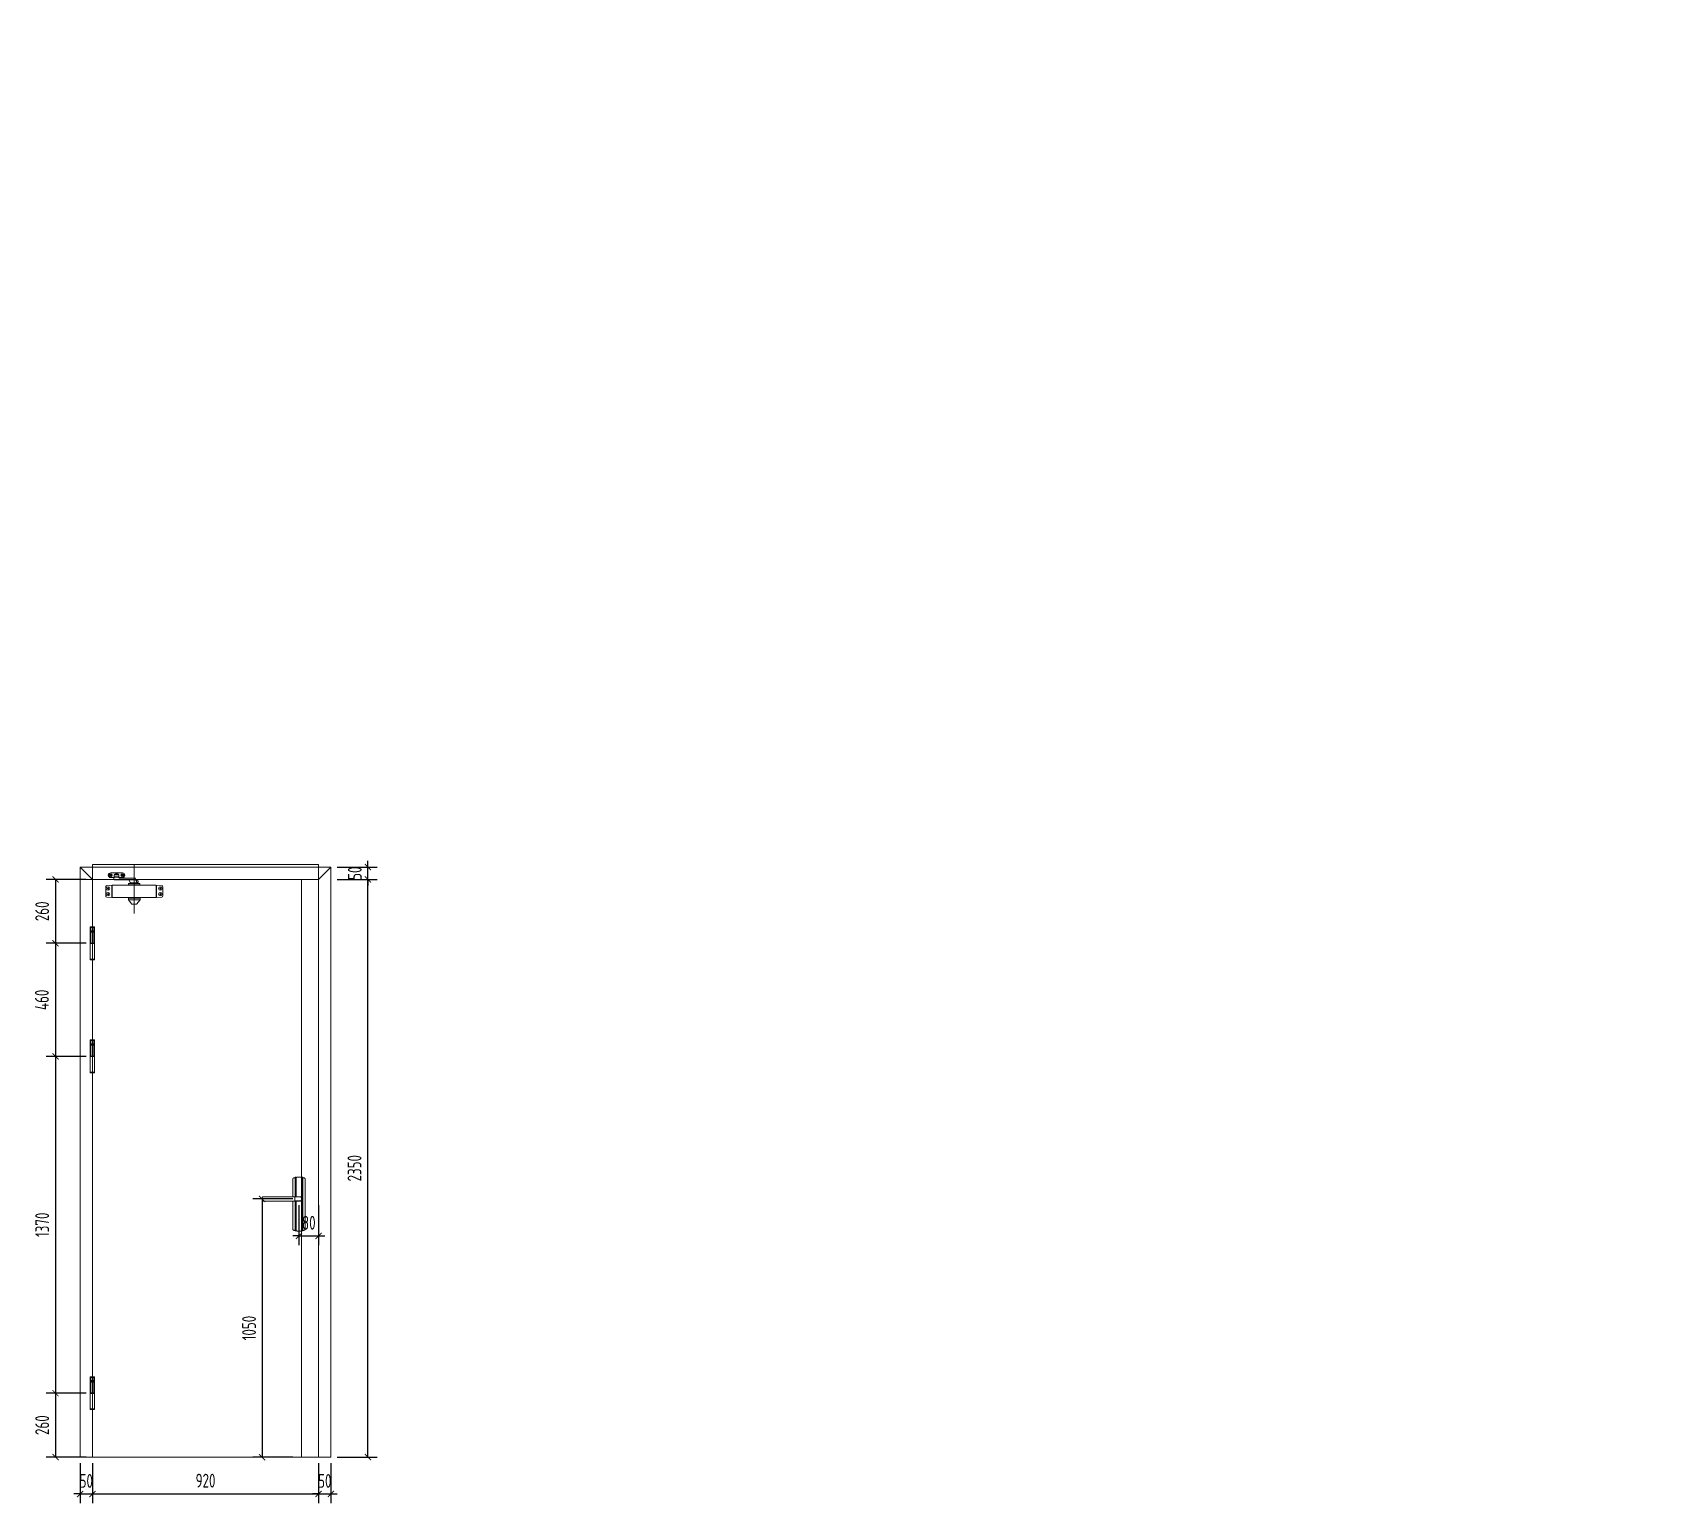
# Model space of a CAD drawing. Header units: millimetres. Extents: x 3162 to 221128, y -144913 to 11496.
# Drawn here: x 182013 to 188683, y -17344 to -11363 of the extents above; entities that cross this region are included whole.
import ezdxf
from ezdxf.xclip import XClip

# ---------------------------------------------------------------- set-up
doc = ezdxf.new("R2010")
doc.units = ezdxf.units.MM
doc.header["$LTSCALE"] = 10
doc.header["$XCLIPFRAME"] = 2
doc.linetypes.add('CENTER', pattern=[50.8, 31.75, -6.35, 6.35, -6.35])
doc.linetypes.add('HIDDEN', pattern=[9.525, 6.35, -3.175])
doc.layers.get('Defpoints').update_dxf_attribs({"color": 250})
for name, color, linetype, lineweight in [('FC-Hatch【平面填充】', 250, 'Continuous', 0), ('FF-Door【门】', 51, 'Continuous', 0), ('FF-Fixed【固定家具】', 30, 'Continuous', 0), ('FF-【活动成品家具】', 51, 'Continuous', 0), ('Gray【中细线】', 8, 'Continuous', 0)]:
    doc.layers.add(name, color=color, linetype=linetype, lineweight=lineweight)
doc.layers.add('WALL_NEW【新建墙体】', color=4, linetype='Continuous')
doc.styles.add('尺寸标注', font='ARCHS.SHX', dxfattribs={"width": 0.8})
doc.dimstyles.new('海龙1：25', dxfattribs={"dimscale": 25, "dimtxt": 2.25, "dimasz": 1, "dimexe": 1.5, "dimexo": 1, "dimgap": 1, "dimtad": 1, "dimdec": 0, "dimrnd": 5, "dimdsep": 46, "dimtxsty": '尺寸标注', "dimblk": 'ARCHTICK', "dimblk1": 'ARCHTICK', "dimblk2": 'ARCHTICK', "dimcen": 1, "dimclrd": 44, "dimclre": 44, "dimclrt": 2, "dimadec": 0, "dimazin": 0, "dimtfac": 1, "dimtdec": 0, "dimtix": 1, "dimtmove": 2, "dimatfit": 3, "dimldrblk": 'hl_arrow2', "dimfxl": 5, "dimfxlon": 1, "dimarcsym": 0})

# ---------------------------------------------------------------- blocks, each defined once
blk = doc.blocks.new('1800平10108344')
h = blk.add_hatch()
h.set_pattern_fill('MUDST', color=8, scale=200, angle=45, style=0)
h.set_pattern_definition([(45, (-6314.967, -6597.646), (35.35534, 106.06602), [50, -50, 0, -50, 0, -50])])
h.paths.add_polyline_path([(814.9, -644.2, 0.325595), (864.9, -587.2), (864.9, -482.1), (-322.9, -482.1), (-322.9, -644.2)])
h.paths.add_polyline_path([(-504.8, 803.3, -0.019127), (-869.2, 802.8), (-869.2, -300.2), (-504.8, -300.2)])
h = blk.add_hatch()
h.set_pattern_fill('AR-CONC', color=8, scale=40, style=0)
h.set_pattern_definition([(50, (-6066.9, -21172.5), (286.904, -25.1009), [30, -330]), (355, (-6066.9, -21172.5), (-55.5005, 300.877), [24, -264]), (100.4514, (-6043, -21174.58), (231.4038, 275.7758), [25.496, -280.457]), (46.1842, (-6066.9, -21092.5), (426.8964, -66.2076), [45, -495]), (96.6356, (-6031.33, -21098), (373.865, 389.647), [38.244, -420.685]), (351.1842, (-6066.9, -21092.5), (373.865, 389.6474), [36, -396]), (21, (-6026.9, -21112.5), (238.7628, -161.0476), [30, -330]), (326, (-6026.9, -21112.5), (97.326, 290.06), [24, -264]), (71.4514, (-6007, -21125.9), (336.089, 129.0122), [25.496, -280.457]), (37.5, (-6066.9, -21172.49), (4.86394, 133.15754), [0, -260.8, 0, -268, 0, -265]), (7.5, (-6066.9, -21172.49), (105.2278, 157.7647), [0, -152.8, 0, -254.8, 0, -101]), (327.5, (-6156.1, -21172.49), (213.52897, -9.02195), [0, -100, 0, -312, 0, -414]), (317.5, (-6196.1, -21172.49), (233.2745, 40.042), [0, -130, 0, -207.2, 0, -294])])
h.paths.add_polyline_path([(895.8, -677.7), (147.8, -677.7, 2.020977), (895.8, 81.4)])
at = {"ltscale": 300}
for p, q in [((-1554.2, 1322.3), (1545.8, 1322.3)), ((-904.2, -677.7), (-904.2, 1322.3)), ((895.8, -677.7), (895.8, 1322.3)), ((-904.2, -677.7), (895.8, -677.7))]:
    blk.add_line(p, q, dxfattribs=at)
at = {"color": 8}
for p, q in [((-1251.8, 1203), (-1251.8, 962.6)), ((1243.4, 1203), (1243.4, 962.6)), ((-1383.4, 1082.8), (-1122.9, 1082.8)), ((1375, 1082.8), (1114.5, 1082.8)), ((-423.9, 807.2), (-423.9, -644.2)), ((-393.6, 809), (-393.6, -644.2)), ((-322.9, 814), (-322.9, -644.2)), ((899.7, 145.8), (895.5, 79.5)), ((903.8, 78.5), (932.2, 144.2)), ((910.9, 146.3), (906.7, 79.9)), ((916.7, 76.7), (945.1, 142.4)), ((937.5, 73.8), (965.9, 139.5)), ((960.2, 70.6), (988.6, 136.3)), ((989.9, 66.4), (1018.3, 132.1)), ((1027.8, 125.9), (1008.4, 61.1)), ((1034.2, 122), (1012.2, 59.2)), ((1042.9, 119.1), (1020.2, 56.7)), ((1050.7, 112.5), (1028.8, 49.7)), ((1070.9, 103.7), (1048.9, 40.9)), ((1093.2, 95), (1071.3, 32.2)), ((1079, 29), (1124.1, 84.6)), ((1104.1, 92.4), (1082.2, 29.6)), ((1090.9, 23.8), (1136, 79.4)), ((1110.1, 15.4), (1155.2, 71)), ((1131.2, 6.2), (1176.3, 61.8)), ((1158.6, -5.8), (1203.7, 49.8)), ((1211.2, 41.2), (1175, -15.9)), ((1216.2, 35.7), (1178.2, -18.8)), ((1223.9, 30.6), (1185.2, -23.4)), ((1229.7, 22.1), (1191.6, -32.4)), ((1246.7, 8.2), (1208.6, -46.3)), ((1265.8, -6.2), (1227.8, -60.7)), ((1234.4, -65.9), (1292.8, -24.5)), ((1275.6, -11.6), (1237.6, -66.1)), ((1244.4, -74.1), (1302.8, -32.7)), ((1260.6, -87.4), (1319.1, -46)), ((1278.4, -101.9), (1336.8, -60.5)), ((1301.6, -120.9), (1360, -79.5)), ((1364.9, -89.8), (1314.6, -135)), ((1368.3, -96.5), (1316.9, -138.7)), ((1374.3, -103.4), (1322.4, -145)), ((1377.5, -113.1), (1326.2, -155.4)), ((1390.2, -131.1), (1338.8, -173.4)), ((1404.7, -150.2), (1353.4, -192.4)), ((1358.3, -199.2), (1425.8, -175.1)), ((1412.7, -158), (1361.3, -200.3)), ((1365.8, -209.8), (1433.2, -185.7)), ((1377.8, -227), (1445.3, -202.9)), ((1391, -245.8), (1458.4, -221.7)), ((1408.2, -270.3), (1475.6, -246.2)), ((1477.6, -257.4), (1417, -287.4)), ((1479, -264.7), (1418.2, -291.5)), ((864.9, -300.2), (-869.2, -300.2)), ((1483, -273.1), (1421.8, -299.1)), ((1483.5, -283.3), (1422.6, -310.1)), ((1490.8, -304), (1429.9, -330.8)), ((1499.7, -326.3), (1438.8, -353.1)), ((864.9, -381.1), (-869.2, -381.1)), ((1441.8, -360.9), (1513.2, -355.9)), ((1505.2, -336), (1444.4, -362.8)), ((1446.1, -373.2), (1517.5, -368.2)), ((1453, -393), (1524.4, -388)), ((864.9, -411.4), (-869.2, -411.4)), ((1460.7, -414.7), (1532.1, -409.7)), ((1470.6, -442.9), (1542, -437.9)), ((1540.9, -449.2), (1474.4, -461.7)), ((1540.3, -456.7), (1474.5, -466.1)), ((1541.8, -465.7), (1475.9, -474.3)), ((1539.5, -475.7), (1473.7, -485.1)), ((1541, -497.7), (1475.1, -507.1)), ((1543.5, -521.5), (1477.7, -530.9)), ((1546.2, -532.4), (1480.4, -541.8)), ((1478.4, -539.3), (1548.5, -553.7)), ((1479.3, -552.2), (1549.4, -566.7)), ((1480.6, -573.1), (1550.8, -587.6)), ((1482.1, -596.1), (1552.3, -610.5)), ((1546.5, -667.1), (1480.7, -657.6)), ((1547.5, -658), (1481.6, -649.3)), ((1550, -651), (1482.7, -645.1)), ((1484.1, -626), (1554.2, -640.4)), ((81.3, -697.7), (147.2, -689)), ((85.2, -721.3), (151.1, -712.6)), ((85.5, -732.5), (151.4, -723.8)), ((152.7, -720.8), (89.1, -753.7)), ((155.4, -733.5), (91.7, -766.4)), ((1463, -733.5), (1526.6, -766.4)), ((1465.6, -720.8), (1529.3, -753.7)), ((1532.8, -732.5), (1466.9, -723.8)), ((1533.1, -721.3), (1467.2, -712.6)), ((1537.1, -697.7), (1471.2, -689)), ((1541.6, -676.2), (1475.7, -667.5)), ((159.7, -754.1), (96.1, -786.9)), ((164.4, -776.5), (100.8, -809.4)), ((106.7, -808.4), (168.6, -790.7)), ((107.2, -815.8), (171.3, -794.4)), ((1453.9, -776.5), (1517.5, -809.4)), ((1458.6, -754.1), (1522.2, -786.9)), ((177.6, -812.5), (107.5, -827.2)), ((191.3, -839.2), (121.2, -853.9)), ((201.8, -859.6), (131.8, -874.3)), ((1479.4, -889.2), (1418.2, -863)), ((1489.5, -869.7), (1428.4, -843.6)), ((1496.7, -862.4), (1435.9, -835.4)), ((1500.1, -853.8), (1439, -827.7)), ((1504.4, -847.8), (1441.2, -823.9)), ((1447.7, -805.9), (1511.3, -838.7)), ((211.4, -878.3), (141.3, -893)), ((217.4, -889.8), (147.3, -904.5)), ((157.9, -923.1), (214.5, -888.3)), ((164.7, -932), (221.3, -897.2)), ((176.6, -952.9), (233.2, -918)), ((1388.6, -922.3), (1441, -971.1)), ((1398.3, -903.8), (1450.7, -952.5)), ((1404.3, -892.2), (1456.7, -941)), ((1465.8, -921.6), (1404.7, -895.4)), ((1469.2, -910.9), (1408, -884.8)), ((186.6, -972.4), (243.2, -937.6)), ((188.5, -982.5), (245.6, -948.4)), ((193.5, -990.2), (250.1, -955.4)), ((196, -997.3), (251.9, -959.3)), ((262.9, -975.1), (199.4, -1008.1)), ((283.3, -997), (219.8, -1030.1)), ((1387.2, -1042.1), (1335.4, -1000.4)), ((1396, -1036.9), (1344.8, -994.6)), ((1401.6, -1029.6), (1349.8, -987.9)), ((1407.4, -1024.9), (1352.9, -984.9)), ((1364.1, -969.3), (1416.5, -1018)), ((1378, -942.7), (1430.4, -991.5)), ((298.9, -1013.9), (235.4, -1046.9)), ((313.2, -1029.2), (249.7, -1062.3)), ((322, -1038.8), (258.5, -1071.8)), ((273.8, -1086.9), (318.9, -1038.1)), ((282.7, -1093.6), (327.8, -1044.8)), ((299.8, -1110.5), (344.9, -1061.6)), ((1275.8, -1065.5), (1313.1, -1126.6)), ((1290.2, -1050.2), (1327.5, -1111.3)), ((1350.4, -1085.6), (1298.6, -1043.9)), ((1299, -1040.7), (1336.4, -1101.8)), ((1356.4, -1076.2), (1304.6, -1034.5)), ((1372.1, -1058.1), (1320.3, -1016.4)), ((314.7, -1126.6), (359.8, -1077.8)), ((319.3, -1135.8), (365, -1087.5)), ((326.2, -1141.8), (371.3, -1093)), ((330.4, -1148), (374.1, -1096.3)), ((388.9, -1108.5), (336.7, -1157.5)), ((414.4, -1124.2), (362.2, -1173.1)), ((1242.1, -1180.4), (1203.5, -1126.3)), ((1252, -1177.8), (1214.1, -1123.2)), ((1259.4, -1172.3), (1220.8, -1118.2)), ((1266.3, -1169.4), (1224.6, -1116.1)), ((1239.5, -1104.1), (1276.8, -1165.2)), ((1260.1, -1082.2), (1297.4, -1143.3)), ((434, -1136.2), (381.8, -1185.1)), ((451.9, -1147.1), (399.7, -1196.1)), ((463, -1153.9), (410.8, -1202.9)), ((429.5, -1213.3), (459.8, -1154.1)), ((439.9, -1217.3), (470.2, -1158.1)), ((460.9, -1229), (491.2, -1169.8)), ((479.6, -1240.5), (509.9, -1181.3)), ((486.5, -1248.1), (517.5, -1189.3)), ((494.8, -1252.1), (525.1, -1192.9)), ((500.5, -1256.8), (528.6, -1195.3)), ((1083.2, -1200.3), (1102.6, -1269.2)), ((1108.9, -1184.8), (1128.3, -1253.7)), ((1128.5, -1172.9), (1148, -1241.8)), ((1146.5, -1162), (1165.9, -1230.9)), ((1194.9, -1212.4), (1156.3, -1158.3)), ((1157.6, -1155.3), (1177, -1224.2)), ((1203.3, -1205), (1164.7, -1150.9)), ((1223.3, -1191.7), (1184.7, -1137.6)), ((546.2, -1203.1), (509.1, -1264.3)), ((575, -1211.3), (537.9, -1272.5)), ((597.1, -1217.5), (560, -1278.7)), ((617.3, -1223.2), (580.2, -1284.5)), ((629.8, -1226.8), (592.7, -1288)), ((613.6, -1293), (626.8, -1227.8)), ((624.7, -1294.1), (637.9, -1228.9)), ((648.1, -1299.6), (661.2, -1234.5)), ((669.2, -1305.6), (682.4, -1240.5)), ((677.9, -1311.1), (691.9, -1246.1)), ((686.9, -1312.7), (700.1, -1247.6)), ((693.7, -1315.7), (704.2, -1248.9)), ((723.2, -1251.7), (704, -1320.6)), ((753.2, -1251.8), (734, -1320.7)), ((776.1, -1251.8), (756.9, -1320.8)), ((797.1, -1251.9), (777.9, -1320.9)), ((810.1, -1251.9), (790.9, -1320.9)), ((823.3, -1318.1), (818.5, -1251.8)), ((847.3, -1317.2), (842.4, -1250.9)), ((869.3, -1317.2), (864.4, -1250.9)), ((888.3, -1319.3), (883.4, -1253)), ((895.6, -1320.4), (887.7, -1253.2)), ((906.7, -1250.7), (906.9, -1322.3)), ((935.6, -1242.7), (935.7, -1314.3)), ((957.8, -1236.6), (957.9, -1308.2)), ((978, -1231), (978.1, -1302.6)), ((1011, -1292.5), (988.4, -1230)), ((990.5, -1227.5), (990.6, -1299.1)), ((1021.1, -1287.6), (998.5, -1225.1)), ((1043.9, -1280.3), (1021.3, -1217.8)), ((1065.1, -1274.4), (1042.5, -1211.9)), ((1075.4, -1274.6), (1053.6, -1211.8)), ((1083.9, -1271.3), (1061.3, -1208.8)), ((1091.3, -1270.3), (1065.6, -1207.8))]:
    blk.add_line(p, q, dxfattribs=at)
at = {"ltscale": 300}
for points in [[(-1554.2, 1322.3), (-1554.2, 902.3, 0.266667), (-954.2, 902.3), (-954.2, 1322.3)], [(1545.8, 1322.3), (1545.8, 902.3, -0.266667), (945.8, 902.3), (945.8, 1322.3)]]:
    blk.add_lwpolyline(points, format="xyb", dxfattribs=at)
at = {"color": 8}
for points in [[(-1534.2, 1322.3), (-1534.2, 914, 0.256108), (-974.2, 914), (-974.2, 1322.3)], [(-899.2, 1322.3, 0.39642), (-869.2, 1294), (-4.2, 1294), (864.9, 1294)], [(864.9, 1294), (864.9, -587.2, -0.325595), (814.9, -644.2), (-819.2, -644.2, -0.382387), (-869.2, -591.9), (-869.2, 1294)], [(1525.8, 1322.3), (1525.8, 914, -0.256108), (965.8, 914), (965.8, 1322.3)], [(864.9, 722.6, 0.165988), (82.3, 834.8, -0.137674), (-65, 841.2, -0.042319), (-869.2, 802.8)]]:
    blk.add_lwpolyline(points, format="xyb", dxfattribs=at)
for centre, radius in [((-1251.8, 1080), 99.6), ((1243.4, 1080), 99.6), ((-1251.8, 1080), 39.6), ((1243.4, 1080), 39.6)]:
    blk.add_circle(centre, radius, dxfattribs=at)
for centre, radius, start, end in [((-340.6, 1171.8), 308.5, 175.30484, 198.69419), ((-665.1, 952.7), 245, 40.4189, 85.9871), ((-535.3, 1469.5), 294.8, 247.51785, 264.26696), ((-2263.4, 935.8), 1636.4, 4.80985, 9.18918), ((-376.8, 4551.3), 3380.3, 266.81337, 276.16021), ((-68.9, 965.7), 204.1, 94.0129, 139.5811), ((3.1, 946.1), 245, 94.0129, 139.5811), ((-207.4, 1170.5), 194.3, 306.5711, 5.88998), ((141.7, 1106.9), 176.7, 151.77364, 201.69827), ((305.4, 1177.1), 194.3, 174.11002, 233.4289), ((293.9, 2033.7), 856.1, 257.74383, 273.62843), ((95, 952.7), 245, 40.4189, 85.9871), ((-245.1, 1072.8), 378.3, 353.49469, 19.18669), ((474.2, 812.6), 387.8, 68.20259, 108.9817), ((733.7, 946.1), 245, 94.0129, 139.5811), ((709.6, 965.7), 204.1, 94.0129, 139.5811), ((641, 1327.3), 156.3, 261.59582, 298.90918), ((523.3, 1170.5), 194.3, 333.73715, 5.88998), ((1212.6, 1044.5), 517, 163.60457, 172.3273), ((-665.8, 1043), 44.6, 314.4736, 42.17134), ((-2993.9, 1118.7), 2361.8, 357.39054, 358.88764), ((-140.4, 979.3), 145.5, 79.82604, 125.26665), ((638.1, 979.3), 145.5, 79.82604, 125.26665), ((523.3, 1170.5), 194.3, 320.94042, 333.73715), ((741.5, 1073), 45.9, 165.35061, 223.26844), ((-1124.4, 936.2), 495.6, 344.0243, 8.70709), ((-189.2, 1019.5), 168.1, 337.01696, 7.53676), ((173.9, 996.3), 54.7, 142.08329, 220.902), ((541.4, 1019.5), 168.1, 337.01696, 7.53676), ((-454.7, 819.7), 194.3, 126.5711, 185.88998), ((-235.6, 945.6), 96.2, 331.37164, 24.1267), ((-309, 828.4), 224.6, 5.35766, 44.16478), ((-207.4, 813.1), 194.3, 4.31813, 53.4289), ((148.3, 938.6), 183.4, 175.22328, 196.23004), ((305.4, 819.7), 194.3, 126.5711, 172.36406), ((-196.7, 940), 329.9, 343.79543, 3.55541), ((469.5, 828.4), 224.6, 5.35766, 44.16478), ((1150.8, 929.9), 455.2, 176.98015, 197.47897), ((-648.8, 1100.6), 238.3, 274.48364, 291.935), ((129.7, 1100.6), 238.3, 274.48364, 291.935), ((733.7, 1037.5), 245, 220.4189, 265.9871), ((-384.6, -967.5), 1786.8, 97.85852, 98.47626), ((-665.1, 1044.1), 245, 274.0129, 278.34166), ((811.5, -583.5), 640.3, 188.46037, 82.43182)]:
    blk.add_arc(centre, radius, start, end, dxfattribs=at)
at = {"ltscale": 300}
blk.add_arc((811.5, -583.5), 670.3, 188.07911, 82.77241, dxfattribs=at)
blk = doc.blocks.new('海龙_05091009')
at = {"layer": 'FC-Hatch【平面填充】'}
h = blk.add_hatch(dxfattribs=at)
h.set_pattern_fill('AR-SAND', color=256, scale=2.5)
h.set_pattern_definition([(37.5, (-3375, -1675), (-4, 122.3533), [0, -96.52, 0, -107.95, 0, -103.1875]), (7.5, (-3375, -1675), (112.381, 179.2063), [0, -52.07, 0, -86.995, 0, -33.3375]), (327.5, (-3453.1, -1675), (197.748, 0.3593), [0, -31.75, 0, -114.3, 0, -149.225]), (317.5, (-3453.1, -1675), (190.889, 55.7323), [0, -15.875, 0, -74.93, 0, -85.725])])
h.paths.add_polyline_path([(1175, -260), (1175, 75), (1175, 1075), (1175, 1195), (1074, 1195), (1074, 1207), (755, 1207), (289.7, 1207), (278, 1207), (278, 1195), (175, 1195), (175, 1675), (-210, 1675), (-210, 1225), (-585, 1225), (-585, 1125), (-1335, 1125), (-1335, 1225), (-1710, 1225), (-1710, 1675), (-1895, 1675), (-1895, 1075), (-3095, 1075), (-3175, 1075), (-3175, 1675), (-3375, 1675), (-3375, 800), (-3375, -800), (-3375, -1675), (-3175, -1675), (-3175, -1075), (-3095, -1075), (-3095, -1675), (-2510, -1675), (-2510, -1255, -0.266667), (-1910, -1255), (-1910, -1675), (-1860, -1675), (-1860, 325), (-807.9, 325, -0.082962), (-741.3, 535.6), (-746.5, 538.8), (-740.3, 537.5, -0.067604), (-636.9, 685.4), (-641, 689.8), (-635.5, 686.9, -0.067604), (-496, 801.4), (-498.8, 806.8), (-494.2, 802.5, -0.067604), (-329, 875.1), (-330.2, 881.1), (-327, 875.7, -0.136638), (32.7, 877.3), (34.7, 883), (34.7, 876.7, -0.067604), (200.5, 805.6), (204, 810.5), (202.3, 804.5, -0.067604), (342.8, 691.2), (347.5, 695), (344.2, 689.7, -0.067604), (448.9, 542.7), (454.5, 545.1), (449.9, 540.8, -0.067604), (511.1, 371.1), (517.1, 371.9), (511.5, 369, -0.067604), (524.6, 189.1), (530.7, 188.2), (524.5, 186.9, -0.067604), (488.6, 10.1), (494.1, 7.7), (487.9, 8.1, -0.067604), (405.6, -152.5), (410.3, -156.3), (404.3, -154.2, -0.067604), (281.8, -286.6), (285.2, -291.6), (280.1, -288, -0.067604), (126.4, -382.4), (128.4, -388.1), (124.4, -383.2, -0.067604), (-49.1, -432.7), (-48.7, -438.7), (-51.2, -433, -0.00331), (-60, -434.1), (-60, -1675), (-10, -1675), (-10, -1255, -0.266667), (590, -1255), (590, -1675), (1175, -1675), (1175, -1460)])
h.paths.add_polyline_path([(-2268.8, 530.7, -0.042541), (-2719.6, 530, -0.392693), (-2742.8, 555.5, -0.054013), (-2733.3, 637.2, -0.104388), (-2775.6, 953.7, -0.080415), (-2773.9, 961.7), (-2766.1, 988.3), (-2766.2, 1052.5), (-2223.8, 1053.3), (-2223.7, 989.2), (-2215.8, 962.6, -0.080415), (-2214.1, 954.6, -0.104388), (-2255.4, 638, -0.054013), (-2245.6, 556.3, -0.392693)], flags=16)
at = {"layer": 'FF-【活动成品家具】', "xscale": -1, "rotation": 180}
blk.add_blockref('1800平10108344', (-955.8, -352.7), dxfattribs=at)
blk = doc.blocks.new('_ArchTick')
at = {"color": 2, "linetype": 'ByBlock', "const_width": 0.15}
blk.add_lwpolyline([(-0.5, -0.5), (0.5, 0.5)], dxfattribs=at)
blk = doc.blocks.new('*D296')
at = {"layer": 'Defpoints', "color": 0, "transparency": 16777216}
for p in [(183175, -17156.1), (183225, -17156.1), (183225, -17306.1)]:
    blk.add_point(p, dxfattribs=at)
at = {"layer": 'FF-Fixed【固定家具】', "color": 44, "lineweight": -2, "transparency": 16777216}
for p, q in [((183175, -17181.1), (183175, -17343.6)), ((183225, -17181.1), (183225, -17343.6)), ((183175, -17306.1), (183150, -17306.1)), ((183175, -17306.1), (183225, -17306.1)), ((183225, -17306.1), (183250, -17306.1))]:
    blk.add_line(p, q, dxfattribs=at)
at = {"layer": 'FF-Fixed【固定家具】', "color": 44, "lineweight": -2, "transparency": 16777216, "xscale": 25, "yscale": 25, "zscale": 25}
blk.add_blockref('_ArchTick', (183175, -17306.1), dxfattribs=at)
at = {"layer": 'FF-Fixed【固定家具】', "color": 44, "lineweight": -2, "transparency": 16777216, "xscale": 25, "yscale": 25, "zscale": 25, "rotation": 180}
blk.add_blockref('_ArchTick', (183225, -17306.1), dxfattribs=at)
at = {"layer": 'FF-Fixed【固定家具】', "color": 2, "transparency": 16777216, "insert": (183200, -17252.9), "char_height": 56.25, "attachment_point": 5, "style": '尺寸标注'}
blk.add_mtext('50', dxfattribs=at)
blk = doc.blocks.new('hl_arrow2')
at = {"color": 2}
blk.add_line((-0.22, 0), (-1, 0), dxfattribs=at)
blk.add_lwpolyline([(-0.22, 0), (-0.86, -0.69), (-0.65, -0.86), (0, 0), (-0.65, 0.86), (-0.86, 0.69)], close=True, dxfattribs=at)
for points in [[(-0.86, 0.69), (-0.65, 0.86), (-0.22, 0), (0, 0)], [(-0.86, -0.69), (-0.65, -0.86), (-0.22, 0), (0, 0)]]:
    blk.add_solid(points, dxfattribs=at)
blk = doc.blocks.new('*D297')
at = {"layer": 'Defpoints', "color": 0, "transparency": 16777216}
for p in [(182255, -17156.1), (183175, -17156.1), (183175, -17306.1)]:
    blk.add_point(p, dxfattribs=at)
at = {"layer": 'FF-Fixed【固定家具】', "color": 44, "lineweight": -2, "transparency": 16777216}
for p, q in [((182255, -17181.1), (182255, -17343.6)), ((183175, -17181.1), (183175, -17343.6)), ((182255, -17306.1), (183175, -17306.1))]:
    blk.add_line(p, q, dxfattribs=at)
at = {"layer": 'FF-Fixed【固定家具】', "color": 44, "lineweight": -2, "transparency": 16777216, "xscale": 25, "yscale": 25, "zscale": 25, "rotation": 180}
blk.add_blockref('_ArchTick', (182255, -17306.1), dxfattribs=at)
at = {"layer": 'FF-Fixed【固定家具】', "color": 44, "lineweight": -2, "transparency": 16777216, "xscale": 25, "yscale": 25, "zscale": 25}
blk.add_blockref('_ArchTick', (183175, -17306.1), dxfattribs=at)
at = {"layer": 'FF-Fixed【固定家具】', "color": 2, "transparency": 16777216, "insert": (182715, -17251.8), "char_height": 56.25, "attachment_point": 5, "style": '尺寸标注'}
blk.add_mtext('920', dxfattribs=at)
blk = doc.blocks.new('*D298')
at = {"layer": 'Defpoints', "color": 0, "transparency": 16777216}
for p in [(182205, -17156.1), (182255, -17156.1), (182255, -17306.1)]:
    blk.add_point(p, dxfattribs=at)
at = {"layer": 'FF-Fixed【固定家具】', "color": 44, "lineweight": -2, "transparency": 16777216}
for p, q in [((182205, -17181.1), (182205, -17343.6)), ((182255, -17181.1), (182255, -17343.6)), ((182205, -17306.1), (182180, -17306.1)), ((182205, -17306.1), (182255, -17306.1)), ((182255, -17306.1), (182280, -17306.1))]:
    blk.add_line(p, q, dxfattribs=at)
at = {"layer": 'FF-Fixed【固定家具】', "color": 44, "lineweight": -2, "transparency": 16777216, "xscale": 25, "yscale": 25, "zscale": 25}
blk.add_blockref('_ArchTick', (182205, -17306.1), dxfattribs=at)
at = {"layer": 'FF-Fixed【固定家具】', "color": 44, "lineweight": -2, "transparency": 16777216, "xscale": 25, "yscale": 25, "zscale": 25, "rotation": 180}
blk.add_blockref('_ArchTick', (182255, -17306.1), dxfattribs=at)
at = {"layer": 'FF-Fixed【固定家具】', "color": 2, "transparency": 16777216, "insert": (182230, -17252.9), "char_height": 56.25, "attachment_point": 5, "style": '尺寸标注'}
blk.add_mtext('50', dxfattribs=at)
blk = doc.blocks.new('*D299')
at = {"layer": 'Defpoints', "color": 0, "transparency": 16777216}
for p in [(183225, -14806.1), (183375, -14806.1), (183225, -17156.1)]:
    blk.add_point(p, dxfattribs=at)
at = {"layer": 'FF-Fixed【固定家具】', "color": 44, "lineweight": -2, "transparency": 16777216}
for p, q in [((183250, -14806.1), (183412.5, -14806.1)), ((183375, -17156.1), (183375, -14806.1)), ((183250, -17156.1), (183412.5, -17156.1))]:
    blk.add_line(p, q, dxfattribs=at)
at = {"layer": 'FF-Fixed【固定家具】', "color": 44, "lineweight": -2, "transparency": 16777216, "xscale": 25, "yscale": 25, "zscale": 25}
for p, rotation in [((183375, -14806.1), 90), ((183375, -17156.1), 270)]:
    blk.add_blockref('_ArchTick', p, dxfattribs=dict(at, rotation=rotation))
at = {"layer": 'FF-Fixed【固定家具】', "color": 2, "transparency": 16777216, "insert": (183320.7, -15981.1), "char_height": 56.25, "attachment_point": 5, "rotation": 90, "style": '尺寸标注'}
blk.add_mtext('2350', dxfattribs=at)
blk = doc.blocks.new('*D300')
at = {"layer": 'Defpoints', "color": 0, "transparency": 16777216}
for p in [(183225, -14756.1), (183225, -14806.1), (183375, -14756.1)]:
    blk.add_point(p, dxfattribs=at)
at = {"layer": 'FF-Fixed【固定家具】', "color": 44, "lineweight": -2, "transparency": 16777216}
for p, q in [((183375, -14756.1), (183375, -14731.1)), ((183250, -14756.1), (183412.5, -14756.1)), ((183250, -14806.1), (183412.5, -14806.1)), ((183375, -14806.1), (183375, -14756.1)), ((183375, -14806.1), (183375, -14831.1))]:
    blk.add_line(p, q, dxfattribs=at)
at = {"layer": 'FF-Fixed【固定家具】', "color": 44, "lineweight": -2, "transparency": 16777216, "xscale": 25, "yscale": 25, "zscale": 25}
for p, rotation in [((183375, -14756.1), 270), ((183375, -14806.1), 90)]:
    blk.add_blockref('_ArchTick', p, dxfattribs=dict(at, rotation=rotation))
at = {"layer": 'FF-Fixed【固定家具】', "color": 2, "transparency": 16777216, "insert": (183321.9, -14781.1), "char_height": 56.25, "attachment_point": 5, "rotation": 90, "style": '尺寸标注'}
blk.add_mtext('50', dxfattribs=at)
blk = doc.blocks.new('单扇门00')
blk.add_lwpolyline([(0, 0), (800, 0), (800, 2000), (0, 2000)], close=True)
blk = doc.blocks.new('立面门把手01')
at = {"color": 251, "linetype": 'HIDDEN', "ltscale": 80}
for p, q in [((-16, -128.8, 0), (-16, 87, 0)), ((-12, -129.4, 0), (-12, 87.6, 0)), ((12, 9.1, 0), (12, 87.6, 0)), ((16, 9.1, 0), (16, 87, 0)), ((12, -8.9, 0), (12, -129.4, 0)), ((16, -8.9, 0), (16, -128.8, 0))]:
    blk.add_line(p, q, dxfattribs=at)
at = {"linetype": 'HIDDEN', "ltscale": 80, "elevation": 0}
blk.add_lwpolyline([(25, -8.9), (25, -122.4, -0.317837), (21.7, -127.1, -0.020494), (16, -128.8, -0.498427), (12, -129.4, -0.124451), (-12, -129.4, -0.497981), (-16, -128.8, -0.020494), (-21.7, -127.1, -0.317837), (-25, -122.4), (-25, 80.6, -0.317837), (-21.7, 85.3, -0.020494), (-16, 87, -0.497981), (-12, 87.6, -0.124451), (12, 87.6, -0.498427), (16, 87, -0.020494), (21.7, 85.3, -0.317837), (25, 80.6), (25, 9.1)], format="xyb", dxfattribs=at)
blk.add_lwpolyline([(-9.8, 7.4, -0.214918), (-6.1, 9.1), (147.2, 9.1, -0.314288), (147.2, -8.9), (-6.1, -8.9, -0.214918), (-9.8, -7.3, -0.226084)], format="xyb", close=True, dxfattribs=at)
at = {"color": 251, "linetype": 'HIDDEN', "ltscale": 80, "elevation": 0}
blk.add_lwpolyline([(17.2, 8.1), (17.2, -7.9), (-6.1, -7.9, -0.209535), (-9, -6.7, -0.217189), (-9, 6.8, -0.209535), (-6.1, 8.1), (17.2, 8.1)], format="xyb", close=True, dxfattribs=at)
blk = doc.blocks.new('闭门器1')
at = {"color": 0, "linetype": 'ByBlock'}
for p, q in [((-179.3, -4.1), (-175.5, 3.7)), ((-122.1, 26.3), (-74.3, 26.3)), ((-122.1, 7.1), (-107.8, 7.1)), ((-107.8, 6.4), (-107.8, 8.3)), ((-106.6, 9.5), (-89.5, 9.5)), ((-90, -2), (-87.7, 1)), ((-87.4, 1.8), (-88.3, 8.7)), ((-88.1, 7.1), (-74.3, 7.1)), ((-192.8, -22.5), (-192.8, -16.5)), ((-191.6, -23.7), (-191.6, -22.5)), ((-185.6, -11.8), (-185.6, -8)), ((-181, -12.7), (-177.2, -3.9)), ((-153.8, -12.7), (-150.1, -3.9)), ((-148.5, -23.7), (-148.5, -22.5)), ((-147.3, -22.5), (-147.3, -16.5)), ((-80.2, -23.7), (-58.3, -25.7)), ((-194, -76.3), (-192.8, -73.9)), ((-194, -83.5), (-194, -76.3)), ((-147.3, -73.9), (-146.1, -76.3)), ((-146.1, -83.5), (-146.1, -76.3)), ((-80.2, -73.9), (-58.3, -72))]:
    blk.add_line(p, q, dxfattribs=at)
at = {"color": 0}
for p, q in [((-173.3, 5.2), (-109, 5.2)), ((-286.1, -67.2), (-286.1, -30.4)), ((-259.8, -23.7), (-80.2, -23.7)), ((-259.8, -73.9), (-259.8, -23.7)), ((-192.8, -16.5), (-147.3, -16.5)), ((-192.8, -22.5), (-147.3, -22.5)), ((-183.2, -5.6), (-181.5, -5.6)), ((-175, -2.4), (-90.9, -2.4)), ((-80.2, -73.9), (-80.2, -23.7)), ((-53.9, -67.2), (-53.9, -30.4)), ((-259.8, -73.9), (-80.2, -73.9))]:
    blk.add_line(p, q, dxfattribs=at)
at = {"color": 250, "linetype": 'ByBlock'}
for p, q in [((-107.8, 20.3), (-88.6, 20.3)), ((-107.8, 19.1), (-107.8, 20.3)), ((-107.8, 19.1), (-88.6, 19.1)), ((-107.8, 17.9), (-88.6, 17.9)), ((-107.8, 10.7), (-107.8, 17.9)), ((-107.8, 10.7), (-88.6, 10.7)), ((-105.4, 20.3), (-105.4, 20.9)), ((-104.2, 17.9), (-104.2, 19.1)), ((-104.2, 9.5), (-104.2, 10.7)), ((-92.2, 17.9), (-92.2, 19.1)), ((-92.2, 9.5), (-92.2, 10.7)), ((-91, 20.3), (-91, 20.9)), ((-88.6, 19.1), (-88.6, 20.3)), ((-88.6, 10.7), (-88.6, 17.9))]:
    blk.add_line(p, q, dxfattribs=at)
at = {"linetype": 'ByBlock'}
for p, q in [((-281.8, -25.7), (-259.8, -23.7)), ((-281.8, -72), (-259.8, -73.9))]:
    blk.add_line(p, q, dxfattribs=at)
at = {"ltscale": 3}
blk.add_line((-183.2, -14.2), (-156, -14.2), dxfattribs=at)
at = {"ltscale": 20}
for p, q in [((-182.6, -16.5), (-182.2, -14.2)), ((-157.4, -16.5), (-157.8, -14.2))]:
    blk.add_line(p, q, dxfattribs=at)
at = {"color": 250}
blk.add_line((-194, -76.3), (-146.1, -76.3), dxfattribs=at)
at = {"color": 250, "linetype": 'CENTER', "ltscale": 0.0066}
blk.add_lwpolyline([(-170, 57.9), (-170, -138.3)], dxfattribs=at)
at = {"color": 250, "linetype": 'ByBlock'}
blk.add_lwpolyline([(-259.8, -73.9), (-261, -71.9), (-261, -25.7), (-259.8, -23.7)], dxfattribs=at)
at = {"color": 250}
blk.add_lwpolyline([(-80.2, -73.9), (-79, -71.9), (-79, -25.7), (-80.2, -23.7)], dxfattribs=at)
at = {"color": 0, "linetype": 'ByBlock'}
blk.add_lwpolyline([(-146.1, -83.5), (-194, -83.5), (-179.6, -100.3), (-160.4, -100.3)], close=True, dxfattribs=at)
at = {"color": 250, "linetype": 'ByBlock'}
for centre, radius in [((-122.1, 16.7), 5.98), ((-122.1, 16.7), 1.8), ((-74.3, 16.7), 5.98), ((-74.3, 16.7), 1.8), ((-276.5, -37.4), 7.18), ((-276.5, -60.2), 7.18), ((-276.5, -37.4), 2.39), ((-276.5, -60.2), 2.39), ((-63.5, -37.4), 7.18), ((-63.5, -60.2), 7.18), ((-63.5, -37.4), 2.39), ((-63.5, -60.2), 2.39)]:
    blk.add_circle(centre, radius, dxfattribs=at)
at = {"color": 0, "linetype": 'ByBlock'}
for centre, radius, start, end in [((-173.3, 2.8), 2.39, 90, 157.32793), ((-122.1, 16.7), 9.58, 90, 270), ((-109, 6.4), 1.2, 270, 0), ((-106.6, 8.3), 1.2, 90, 180), ((-89.5, 8.3), 1.2, 18.99659, 90), ((-88.6, 1.8), 1.2, 322.25717, 0), ((-74.3, 16.7), 9.58, 270, 90), ((-281.3, -30.4), 4.79, 95.19443, 180), ((-183.2, -8), 2.39, 90, 180), ((-183.2, -11.8), 2.39, 180, 337.32793), ((-181.5, -3.2), 2.39, 270, 337.32793), ((-175, -4.8), 2.39, 90, 157.32793), ((-156, -11.8), 2.39, 270, 337.32793), ((-147.9, -4.8), 2.39, 90, 157.32793), ((-90.9, -1.2), 1.2, 270, 322.25717), ((-58.7, -30.4), 4.79, 0, 84.80557), ((-281.3, -67.2), 4.79, 180, 264.80557), ((-58.7, -67.2), 4.79, 275.19443, 0)]:
    blk.add_arc(centre, radius, start, end, dxfattribs=at)
at = {"color": 250, "linetype": 'ByBlock'}
blk.add_arc((-98.2, 11.3), 12, 53.1301, 126.8699, dxfattribs=at)
blk = doc.blocks.new('合页1')
for p, q in [((-9, -67), (-9, 67)), ((9, 67), (-9, 67)), ((9, -67), (9, 67)), ((9, -67), (-9, -67))]:
    blk.add_line(p, q)
at = {"color": 250, "linetype": 'CENTER', "ltscale": 0.0068}
blk.add_line((0, -72.4), (0, 70.6), dxfattribs=at)
at = {"color": 250}
for p, q in [((9, 64), (-9, 64)), ((9, 1), (-9, 1)), ((9, 1), (-9, 1)), ((9, -1), (-9, -1)), ((9, -1), (-9, -1)), ((9, -64), (-9, -64))]:
    blk.add_line(p, q, dxfattribs=at)
at = {"color": 250, "linetype": 'HIDDEN'}
for p, q in [((-6, 64), (-6, -1)), ((-6, 45), (-2.5, 51)), ((6, 45), (-6, 45)), ((2.5, 51), (-2.5, 51)), ((6, 64), (6, -1))]:
    blk.add_line(p, q, dxfattribs=at)
at = {"color": 250, "ltscale": 0.2}
blk.add_line((2.5, 51), (6, 45), dxfattribs=at)
blk = doc.blocks.new('*D301')
at = {"layer": 'Defpoints', "color": 0, "transparency": 16777216}
for p in [(183095, -16106.1), (182945, -17156.1), (183095, -17156.1)]:
    blk.add_point(p, dxfattribs=at)
at = {"layer": 'FF-Fixed【固定家具】', "color": 44, "lineweight": -2, "transparency": 16777216}
for p, q in [((183070, -16106.1), (182907.5, -16106.1)), ((182945, -16106.1), (182945, -17156.1)), ((183070, -17156.1), (182907.5, -17156.1))]:
    blk.add_line(p, q, dxfattribs=at)
at = {"layer": 'FF-Fixed【固定家具】', "color": 44, "lineweight": -2, "transparency": 16777216, "xscale": 25, "yscale": 25, "zscale": 25}
for p, rotation in [((182945, -16106.1), 90), ((182945, -17156.1), 270)]:
    blk.add_blockref('_ArchTick', p, dxfattribs=dict(at, rotation=rotation))
at = {"layer": 'FF-Fixed【固定家具】', "color": 2, "transparency": 16777216, "insert": (182891.9, -16631.1), "char_height": 56.25, "attachment_point": 5, "rotation": 90, "style": '尺寸标注'}
blk.add_mtext('1050', dxfattribs=at)
blk = doc.blocks.new('*D302')
at = {"layer": 'Defpoints', "color": 0, "transparency": 16777216}
for p in [(183095, -16106.1), (183175, -16106.1), (183175, -16256.1)]:
    blk.add_point(p, dxfattribs=at)
at = {"layer": 'FF-Fixed【固定家具】', "color": 44, "lineweight": -2, "transparency": 16777216}
for p, q in [((183095, -16131.1), (183095, -16293.6)), ((183175, -16131.1), (183175, -16293.6)), ((183095, -16256.1), (183070, -16256.1)), ((183095, -16256.1), (183175, -16256.1)), ((183175, -16256.1), (183200, -16256.1))]:
    blk.add_line(p, q, dxfattribs=at)
at = {"layer": 'FF-Fixed【固定家具】', "color": 44, "lineweight": -2, "transparency": 16777216, "xscale": 25, "yscale": 25, "zscale": 25}
blk.add_blockref('_ArchTick', (183095, -16256.1), dxfattribs=at)
at = {"layer": 'FF-Fixed【固定家具】', "color": 44, "lineweight": -2, "transparency": 16777216, "xscale": 25, "yscale": 25, "zscale": 25, "rotation": 180}
blk.add_blockref('_ArchTick', (183175, -16256.1), dxfattribs=at)
at = {"layer": 'FF-Fixed【固定家具】', "color": 2, "transparency": 16777216, "insert": (183135, -16202.9), "char_height": 56.25, "attachment_point": 5, "style": '尺寸标注'}
blk.add_mtext('80', dxfattribs=at)
blk = doc.blocks.new('*D303')
at = {"layer": 'Defpoints', "color": 0, "transparency": 16777216}
for p in [(182255, -14806.1), (182105, -15066.1), (182255, -15066.1)]:
    blk.add_point(p, dxfattribs=at)
at = {"layer": 'FF-Fixed【固定家具】', "color": 44, "lineweight": -2, "transparency": 16777216}
for p, q in [((182230, -14806.1), (182067.5, -14806.1)), ((182105, -14806.1), (182105, -15066.1)), ((182230, -15066.1), (182067.5, -15066.1))]:
    blk.add_line(p, q, dxfattribs=at)
at = {"layer": 'FF-Fixed【固定家具】', "color": 44, "lineweight": -2, "transparency": 16777216, "xscale": 25, "yscale": 25, "zscale": 25}
for p, rotation in [((182105, -14806.1), 90), ((182105, -15066.1), 270)]:
    blk.add_blockref('_ArchTick', p, dxfattribs=dict(at, rotation=rotation))
at = {"layer": 'FF-Fixed【固定家具】', "color": 2, "transparency": 16777216, "insert": (182050.7, -14936.1), "char_height": 56.25, "attachment_point": 5, "rotation": 90, "style": '尺寸标注'}
blk.add_mtext('260', dxfattribs=at)
blk = doc.blocks.new('*D304')
at = {"layer": 'Defpoints', "color": 0, "transparency": 16777216}
for p in [(182255, -15066.1), (182105, -15526.1), (182255, -15526.1)]:
    blk.add_point(p, dxfattribs=at)
at = {"layer": 'FF-Fixed【固定家具】', "color": 44, "lineweight": -2, "transparency": 16777216}
for p, q in [((182230, -15066.1), (182067.5, -15066.1)), ((182105, -15066.1), (182105, -15526.1)), ((182230, -15526.1), (182067.5, -15526.1))]:
    blk.add_line(p, q, dxfattribs=at)
at = {"layer": 'FF-Fixed【固定家具】', "color": 44, "lineweight": -2, "transparency": 16777216, "xscale": 25, "yscale": 25, "zscale": 25}
for p, rotation in [((182105, -15066.1), 90), ((182105, -15526.1), 270)]:
    blk.add_blockref('_ArchTick', p, dxfattribs=dict(at, rotation=rotation))
at = {"layer": 'FF-Fixed【固定家具】', "color": 2, "transparency": 16777216, "insert": (182049.5, -15296.1), "char_height": 56.25, "attachment_point": 5, "rotation": 90, "style": '尺寸标注'}
blk.add_mtext('460', dxfattribs=at)
blk = doc.blocks.new('*D305')
at = {"layer": 'Defpoints', "color": 0, "transparency": 16777216}
for p in [(182255, -15526.1), (182105, -16896.1), (182255, -16896.1)]:
    blk.add_point(p, dxfattribs=at)
at = {"layer": 'FF-Fixed【固定家具】', "color": 44, "lineweight": -2, "transparency": 16777216}
for p, q in [((182230, -15526.1), (182067.5, -15526.1)), ((182105, -15526.1), (182105, -16896.1)), ((182230, -16896.1), (182067.5, -16896.1))]:
    blk.add_line(p, q, dxfattribs=at)
at = {"layer": 'FF-Fixed【固定家具】', "color": 44, "lineweight": -2, "transparency": 16777216, "xscale": 25, "yscale": 25, "zscale": 25}
for p, rotation in [((182105, -15526.1), 90), ((182105, -16896.1), 270)]:
    blk.add_blockref('_ArchTick', p, dxfattribs=dict(at, rotation=rotation))
at = {"layer": 'FF-Fixed【固定家具】', "color": 2, "transparency": 16777216, "insert": (182050.7, -16211.1), "char_height": 56.25, "attachment_point": 5, "rotation": 90, "style": '尺寸标注'}
blk.add_mtext('1370', dxfattribs=at)
blk = doc.blocks.new('*D306')
at = {"layer": 'Defpoints', "color": 0, "transparency": 16777216}
for p in [(182255, -16896.1), (182105, -17156.1), (182255, -17156.1)]:
    blk.add_point(p, dxfattribs=at)
at = {"layer": 'FF-Fixed【固定家具】', "color": 44, "lineweight": -2, "transparency": 16777216}
for p, q in [((182230, -16896.1), (182067.5, -16896.1)), ((182105, -16896.1), (182105, -17156.1)), ((182230, -17156.1), (182067.5, -17156.1))]:
    blk.add_line(p, q, dxfattribs=at)
at = {"layer": 'FF-Fixed【固定家具】', "color": 44, "lineweight": -2, "transparency": 16777216, "xscale": 25, "yscale": 25, "zscale": 25}
for p, rotation in [((182105, -16896.1), 90), ((182105, -17156.1), 270)]:
    blk.add_blockref('_ArchTick', p, dxfattribs=dict(at, rotation=rotation))
at = {"layer": 'FF-Fixed【固定家具】', "color": 2, "transparency": 16777216, "insert": (182050.7, -17026.1), "char_height": 56.25, "attachment_point": 5, "rotation": 90, "style": '尺寸标注'}
blk.add_mtext('260', dxfattribs=at)

msp = doc.modelspace()

# ---------------------------------------------------------------- linework, layer by layer
at = {"layer": 'FF-Door【门】', "color": 8}
for p, q in [((182255, -14806.1), (182205, -14756.1)), ((183175, -14806.1), (183225, -14756.1))]:
    msp.add_line(p, q, dxfattribs=at)
at = {"layer": 'FF-Door【门】'}
msp.add_line((183225, -17156.1), (182205, -17156.1), dxfattribs=at)
for points in [[(182205, -17156.1), (182205, -14756.1), (183225, -14756.1), (183225, -17156.1)], [(182255, -17156.1), (182255, -14806.1), (183175, -14806.1), (183175, -17156.1)]]:
    msp.add_lwpolyline(points, dxfattribs=at)
at = {"layer": 'FF-Fixed【固定家具】'}
msp.add_lwpolyline([(182205, -14806.1), (183105, -14806.1), (183105, -17156.1), (182205, -17156.1)], close=True, dxfattribs=at)

# ---------------------------------------------------------------- block references
at = {"layer": 'FF-Door【门】', "xscale": -1.149999999999999, "yscale": 1.205}
msp.add_blockref('单扇门00', (183175, -17156.1), dxfattribs=at)
at = {"layer": 'Gray【中细线】', "xscale": -1}
for name, p in [('闭门器1', (182255, -14806.1)), ('合页1', (182255, -15066.1)), ('合页1', (182255, -15526.1)), ('立面门把手01', (183095, -16106.1)), ('合页1', (182255, -16896.1))]:
    msp.add_blockref(name, p, dxfattribs=at)
at = {"layer": 'WALL_NEW【新建墙体】'}
ref = msp.add_blockref('海龙_05091009', (188378.4, -13037.8), dxfattribs=at)
XClip(ref).set_block_clipping_path([(545.0000058371, -794.9550802007), (4125.0000058371, 705.0449197993)])

# ---------------------------------------------------------------- dimensions: what is measured, and where the dimension line sits
at = {"layer": 'FF-Fixed【固定家具】'}
for base, p1, p2, angle, picture, middle in [((183375, -14756.1), (183225, -14806.1), (183225, -14756.1), 90, '*D300', (183321.9, -14781.1)), ((182105, -15066.1), (182255, -14806.1), (182255, -15066.1), 270, '*D303', (182050.7, -14936.1)), ((183375, -14806.1), (183225, -17156.1), (183225, -14806.1), 90, '*D299', (183320.7, -15981.1)), ((182105, -15526.1), (182255, -15066.1), (182255, -15526.1), 270, '*D304', (182049.5, -15296.1)), ((182105, -16896.1), (182255, -15526.1), (182255, -16896.1), 270, '*D305', (182050.7, -16211.1)), ((182945, -17156.1), (183095, -16106.1), (183095, -17156.1), 270, '*D301', (182891.9, -16631.1)), ((182105, -17156.1), (182255, -16896.1), (182255, -17156.1), 270, '*D306', (182050.7, -17026.1))]:
    dim = msp.add_linear_dim(base=base, p1=p1, p2=p2, angle=angle, dimstyle='海龙1：25', dxfattribs=at)
    dim.commit()
    dim.dimension.update_dxf_attribs({"geometry": picture, "text_midpoint": middle})
for base, p1, p2, picture, middle in [((183175, -16256.1), (183095, -16106.1), (183175, -16106.1), '*D302', (183135, -16202.9)), ((182255, -17306.1), (182205, -17156.1), (182255, -17156.1), '*D298', (182230, -17252.9)), ((183175, -17306.1), (182255, -17156.1), (183175, -17156.1), '*D297', (182715, -17251.8)), ((183225, -17306.1), (183175, -17156.1), (183225, -17156.1), '*D296', (183200, -17252.9))]:
    dim = msp.add_linear_dim(base=base, p1=p1, p2=p2, dimstyle='海龙1：25', dxfattribs=at)
    dim.commit()
    dim.dimension.update_dxf_attribs({"geometry": picture, "text_midpoint": middle})

doc.saveas('drawing.dxf')
